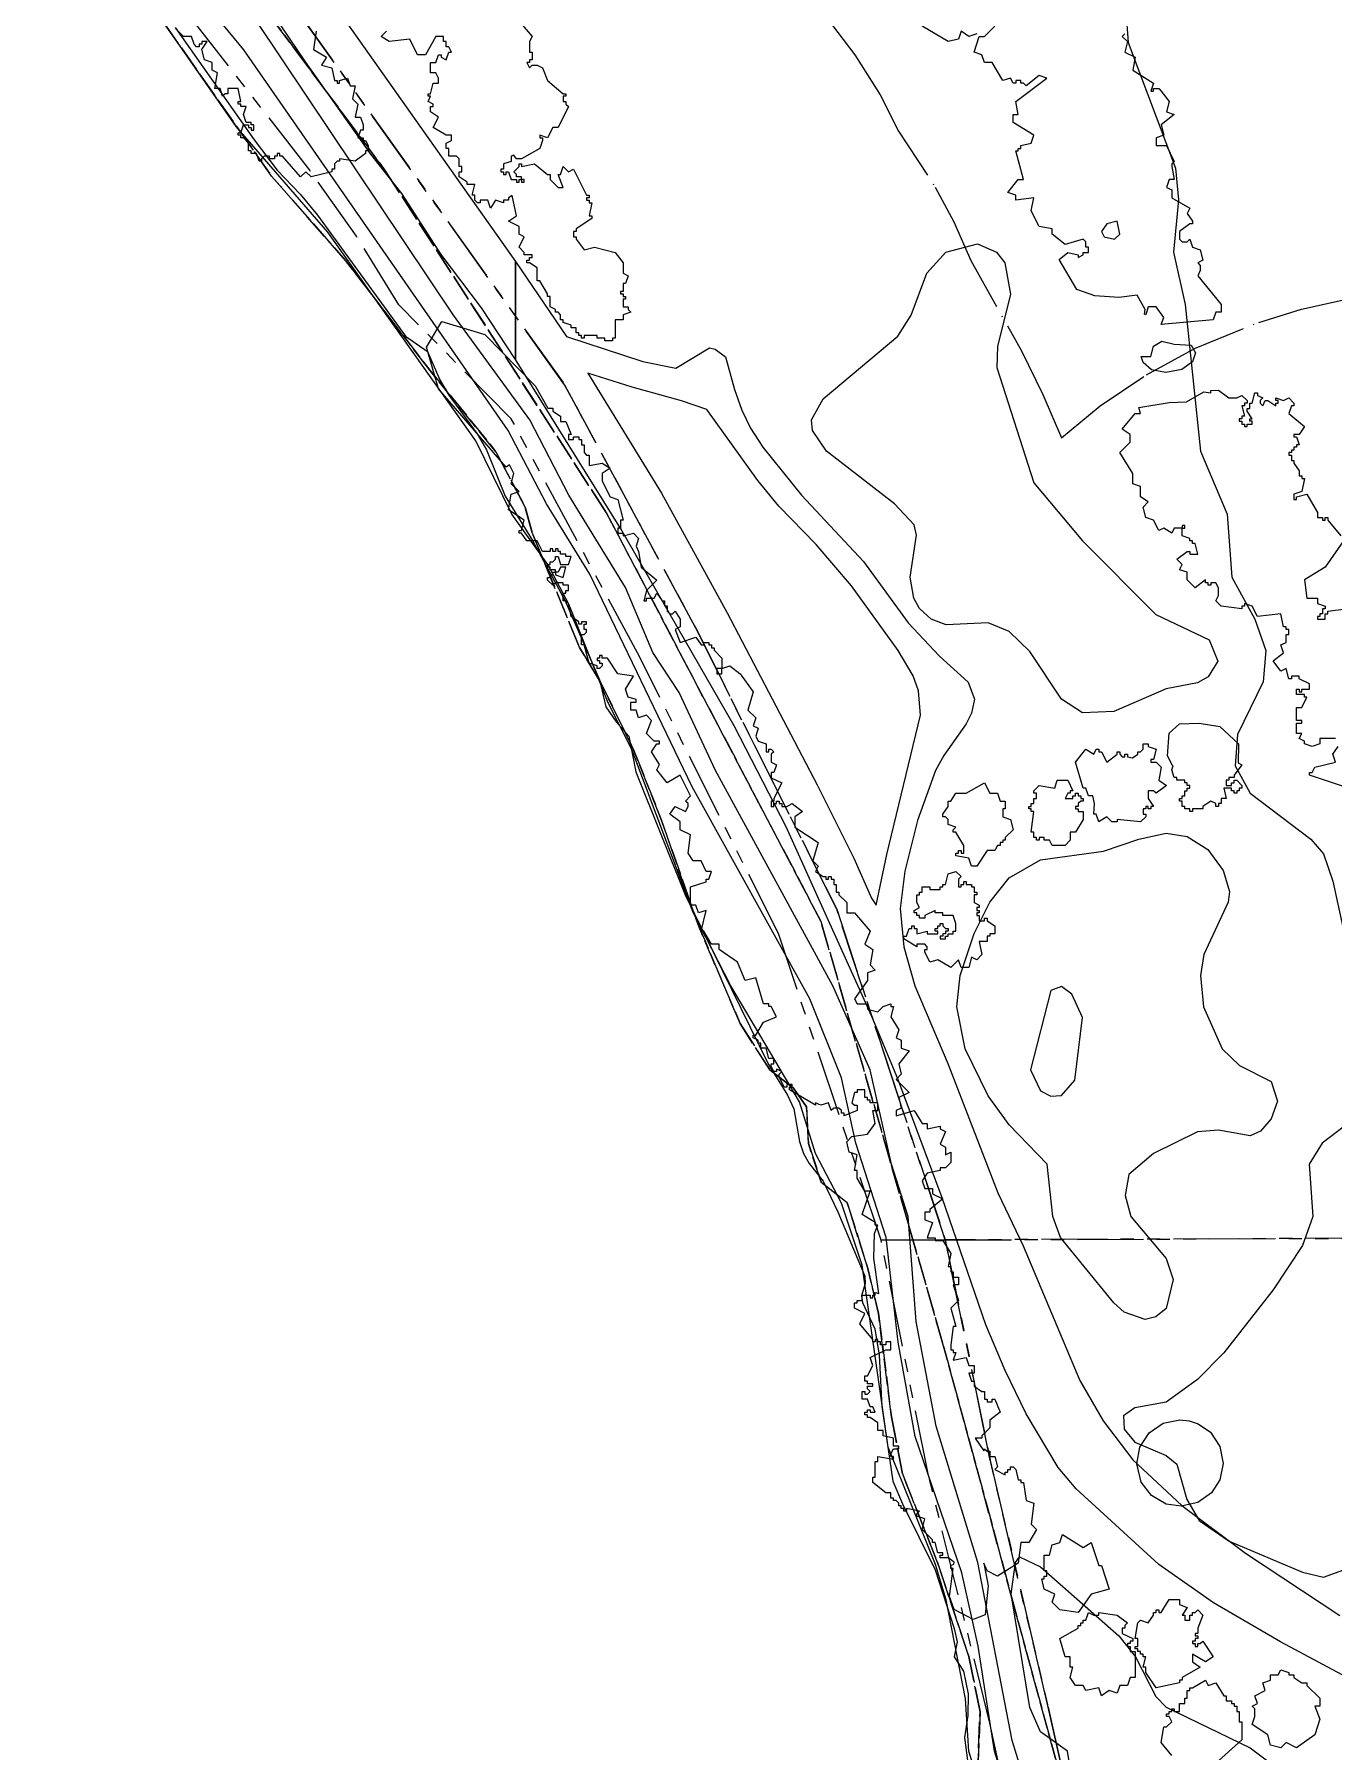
# Model space of a CAD drawing. Header units: metres. Extents: x -400 to 800, y -650 to 500.
# Drawn here: x 569.8 to 694.7, y -72.9 to 92.2 of the extents above; entities that cross this region are included whole.
import ezdxf

# ---------------------------------------------------------------- set-up
doc = ezdxf.new("R2010")
doc.units = ezdxf.units.M
doc.header["$LTSCALE"] = 2
for name, pattern in [('DASHDOT', [3.556, 2.54, -0.508, 0, -0.508]), ('DASHED', [1.524, 1.27, -0.254]), ('PHANTOM', [6.35, 3.175, -0.635, 0.635, -0.635, 0.635, -0.635])]:
    doc.linetypes.add(name, pattern=pattern)
for name, color, linetype in [('SITE-FLOOD-LIMIT', 5, 'DASHED'), ('SITE-PATH', 84, 'CONTINUOUS'), ('SITE-PROPERTY', 7, 'PHANTOM'), ('SITE-SETBACK-WATER', 1, 'DASHDOT'), ('SITE-TREE-CANOPY', 94, 'CONTINUOUS'), ('SITE-WATER-EDGE', 5, 'CONTINUOUS'), ('TOPO-CONTOUR-MAJOR', 8, 'CONTINUOUS'), ('TOPO-CONTOUR-MINOR', 9, 'CONTINUOUS')]:
    doc.layers.add(name, color=color, linetype=linetype)

msp = doc.modelspace()

# ---------------------------------------------------------------- linework, layer by layer
at = {"layer": 'SITE-FLOOD-LIMIT'}
for points in [[(680.2, -239.03), (680.7, -208.01), (676.52, -169.1), (675.65, -124.18), (668.79, -76.47), (657.25, -33.9), (645.45, 6.94), (624.81, 46.25), (603.5, 79.19), (581.12, 109.23)], [(581.12, 109.23), (603.5, 79.19), (624.81, 46.25), (645.45, 6.94), (657.25, -33.9), (668.79, -76.47), (675.65, -124.18), (676.52, -169.1), (680.7, -208.01), (680.2, -239.03)], [(576.95, 100.87), (592.64, 78.56), (599.75, 70.47), (607.84, 59.92), (614.21, 52.08), (617.02, 46.75), (617.7, 44.28), (622.24, 33.26), (624.26, 29.92), (627.48, 23.35), (630.1, 16.73), (633.61, 6.68), (637.69, -2.9), (640.53, -7.33), (642.83, -9.11), (644.07, -10.88), (644.25, -14.43), (645.49, -18.15), (647.98, -20.11), (649.93, -26.31), (650.99, -30.75), (652.23, -40.68), (653.3, -46.18), (656.67, -54.69), (659.68, -63.74), (660.75, -69.06), (660.39, -78.64)], [(660.39, -78.64), (660.75, -69.06), (659.68, -63.74), (656.67, -54.69), (653.3, -46.18), (652.23, -40.68), (650.99, -30.75), (649.93, -26.31), (647.98, -20.11), (645.49, -18.15), (644.25, -14.43), (644.07, -10.88), (642.83, -9.11), (640.53, -7.33), (637.69, -2.9), (633.61, 6.68), (630.1, 16.73), (627.48, 23.35), (624.26, 29.92), (622.24, 33.26), (617.7, 44.28), (617.02, 46.75), (614.21, 52.08), (607.84, 59.92), (599.75, 70.47), (592.64, 78.56), (576.95, 100.87)]]:
    msp.add_lwpolyline(points, dxfattribs=at)
at = {"layer": 'SITE-PATH'}
for points in [[(586.63, 112.05), (616.09, 70.35), (616.09, 60.93), (612.83, 65.92), (608.95, 71.04), (605.15, 76.91), (602.18, 80.68), (595.91, 89.56), (589.87, 98.51)], [(695.57, -65.49), (689.64, -62.31), (683.21, -58.56), (677.94, -54.88), (670, -47.63), (668.27, -45.57), (665.19, -40.42), (663.16, -36.25), (661.31, -31.86), (657.1, -19.64), (652.85, -8.22), (650.34, -2.2), (642.12, 16.02), (637.11, 25.72), (626.23, 44.68), (616.09, 60.93), (616.09, 70.35), (620.98, 63.16), (628.34, 60.74), (631.51, 60.12), (634.73, 62.06), (635.29, 61.95), (636.29, 61.2), (637.14, 58.06), (637.85, 56.07), (638.69, 54.33), (639.86, 52.53), (643.6, 47.9), (649.54, 41.54), (653.85, 35.64), (656.86, 32.42), (659.62, 29.91), (660.23, 28.28), (659.93, 26.96), (659.42, 25.93), (657.28, 22.87), (656.47, 21.44), (654.74, 16.64), (653.53, 11.75), (653.06, 8.17), (653.44, 4.5), (654.47, 0.73), (657.64, -6.72), (662.45, -19.15), (664.91, -24.25), (670.33, -37.2), (672.59, -41.07), (675.45, -44.84), (680.15, -49.21), (686.27, -53.79), (695.35, -59.8)]]:
    msp.add_lwpolyline(points, dxfattribs=at)
msp.add_lwpolyline([(623.04, 59.64), (630.11, 48.09), (636.45, 36.59), (645.09, 20.06), (648.61, 13.02), (650.31, 9.17), (650.78, 8.48), (651.79, 13.37), (655.03, 26.74), (654.83, 29.09), (654.31, 30.52), (652.88, 32.96), (648.38, 39.18), (645.01, 43.15), (641.41, 46.83), (639.4, 49.31), (634.48, 56.13), (632.06, 56.98), (627.31, 58.27)], close=True, dxfattribs=at)
at = {"layer": 'SITE-PROPERTY'}
for points in [[(800, 273.93), (800, -23.13), (657.41, -23.69), (646.97, 8.11), (633.39, 35.17), (620.81, 58.51), (580.03, 115.54)], [(580.03, 115.54), (620.81, 58.51), (633.39, 35.17), (646.97, 8.11), (657.41, -23.69), (651.23, -23.7), (641.36, 5.75), (628.04, 32.33), (615.68, 55.24), (604.88, 66.2), (600.8, 72.81), (596.3, 79.15), (582.51, 96.87)], [(670.67, -225.57), (671.45, -201.12), (670.73, -149.59), (669.91, -124.01), (667.98, -99.7), (661.7, -70.13), (655.81, -46.34), (651.23, -23.7), (657.41, -23.69), (661.73, -44.89), (667.3, -68.59), (673.97, -98.52), (675.96, -123.39), (676.77, -149.19), (677.51, -200.96), (676.74, -224.71)], [(676.74, -224.71), (677.51, -200.96), (676.77, -149.19), (675.96, -123.39), (673.97, -98.52), (667.3, -68.59), (661.73, -44.89), (657.41, -23.69), (800, -23.13), (800, -257.7)]]:
    msp.add_lwpolyline(points, dxfattribs=at)
at = {"layer": 'SITE-SETBACK-WATER'}
msp.add_lwpolyline([(645.95, 93.85), (648.71, 90.23), (651.14, 86.38), (652.9, 82.9), (656.45, 77.51), (658.23, 74.17), (659.86, 70.46), (664.73, 61.79), (666.78, 57.59), (668.59, 53.41), (672.29, 56.48), (676.75, 59.46), (681.38, 62), (687.55, 64.51), (691.65, 65.78), (695.85, 66.7)], dxfattribs=at)
at = {"layer": 'SITE-TREE-CANOPY'}
for points in [[(596.93, 92.5), (596.68, 90.74), (597.93, 90), (597.43, 89.24), (598.43, 88.99), (598.68, 87.75), (598.93, 87.75), (598.93, 87.49), (599.18, 87.49), (599.18, 87.75), (599.93, 87.99), (600.18, 87.25), (600.68, 87.25), (600.43, 85.99), (600.93, 85.49), (600.68, 84.24), (601.18, 84.24), (601.43, 83.49), (601.43, 82.99), (601.18, 82.99), (600.93, 82.24), (601.43, 82.24), (601.43, 82), (601.68, 82), (601.93, 81.5), (601.93, 81), (601.68, 81), (601.68, 80.74), (600.68, 80), (599.18, 80.24), (599.18, 80), (598.93, 80), (598.68, 79.74), (598.68, 79.24), (598.43, 79.24), (598.43, 78.99), (596.43, 78.49), (595.93, 78.99), (595.43, 78.49), (593.68, 80.5), (593.43, 80.5), (593.43, 80.74), (593.18, 80.74), (593.18, 80.5), (592.93, 80.5), (592.93, 80.24), (592.43, 80.24), (592.43, 80.5), (591.93, 80.5), (591.68, 80.24), (591.68, 80), (591.43, 80), (591.18, 80.74), (590.68, 80.74), (590.68, 81), (590.43, 81), (590.43, 81.74), (589.93, 82.24), (589.68, 82.24), (589.68, 82.5), (589.43, 82.5), (589.43, 82.74), (589.68, 82.74), (589.93, 83.49), (590.43, 83.49), (590.43, 83.24), (590.68, 83.24), (590.68, 82.99), (590.93, 82.99), (590.93, 83.49), (590.68, 83.49), (590.68, 83.74), (590.18, 83.74), (589.93, 84.49), (590.18, 85.25), (589.68, 85.25), (589.68, 85.49), (589.43, 85.49), (589.43, 85.75), (589.68, 85.75), (589.43, 86.99), (588.43, 86.99), (588.43, 86.49), (588.18, 86.49), (587.93, 86.25), (587.68, 86.99), (587.18, 86.99), (587.43, 88.49), (586.93, 88.74), (586.93, 89.5), (586.18, 89.74), (585.93, 90.74), (586.43, 91.5), (585.93, 91.5), (585.93, 91.24), (585.68, 91.24), (585.68, 91), (585.43, 91), (585.18, 91.24), (584.93, 92), (584.18, 92), (583.43, 92.74)], [(616.18, 93.74), (617.68, 92), (617.43, 91.5), (617.43, 90.5), (617.68, 90.5), (617.68, 89.74), (617.43, 89.74), (617.43, 89.49), (617.18, 89.49), (617.43, 88.99), (617.68, 89.24), (618.18, 89.24), (618.68, 88.99), (619.18, 87.75), (620.68, 86.49), (620.93, 86.49), (620.93, 86.25), (620.68, 86.25), (620.68, 85.75), (620.93, 85.75), (620.93, 85.49), (621.18, 85.25), (620.18, 83.24), (619.68, 83.24), (619.18, 82.24), (618.43, 82.5), (618.43, 82.24), (618.68, 82.24), (618.68, 82), (618.43, 81.24), (616.68, 80.24), (616.18, 80.24), (615.93, 80.57), (615.68, 80.5), (615.68, 79.99), (614.93, 79.74), (614.93, 79.24), (614.68, 79.24), (614.68, 78.99), (614.93, 78.99), (614.93, 78.74), (615.18, 78.74), (615.18, 78.99), (615.43, 78.99), (615.68, 78.25), (616.18, 78.25), (616.18, 77.99), (616.43, 77.99), (616.43, 78.25), (616.68, 78.25), (616.68, 78.49), (616.18, 78.49), (616.18, 78.74), (615.93, 78.99), (616.43, 79.49), (616.43, 79.74), (616.68, 79.74), (616.68, 79.49), (617.93, 79.74), (619.18, 78.74), (619.43, 78.74), (619.43, 78.25), (620.18, 77.49), (620.68, 77.49), (620.18, 78.74), (620.43, 78.74), (620.68, 79.49), (621.18, 78.99), (621.68, 79.24), (622.93, 76.75), (623.18, 76.75), (623.18, 76.49), (622.93, 76.49), (622.93, 76.25), (623.18, 76.25), (623.18, 75.99), (623.43, 75.99), (623.18, 74.74), (623.43, 74.74), (623.43, 74.49), (621.93, 73.5), (621.93, 73.24), (621.68, 73.24), (621.68, 72.74), (621.93, 72.74), (621.93, 72.5), (622.68, 71.5), (623.68, 71.74), (625.68, 71.24), (626.43, 70.24), (626.43, 69.24), (626.93, 68.99), (626.68, 68.25), (626.43, 68.25), (626.43, 67.49), (626.18, 67.49), (626.18, 67.25), (626.43, 67.25), (626.43, 66.99), (626.68, 66.99), (626.68, 66.75), (626.43, 66.75), (626.43, 65.99), (626.93, 65.99), (626.93, 65.74), (627.18, 65.49), (626.43, 65.24), (626.43, 64.74), (625.68, 64.74), (625.68, 63), (625.43, 63), (625.43, 62.74), (624.68, 62.74), (624.68, 63), (623.93, 63), (623.93, 63.24), (622.68, 63.24), (622.68, 63), (622.43, 63), (622.43, 63.24), (622.18, 63.24), (622.18, 63.5), (621.93, 63.5), (621.93, 63.99), (621.43, 63.99), (621.43, 64.24), (620.68, 64.49), (620.68, 64.74), (620.43, 64.74), (620.43, 65.24), (620.18, 65.49), (619.93, 65.49), (619.93, 65.75), (619.43, 65.99), (619.43, 66.99), (619.18, 66.99), (619.18, 67.25), (618.43, 68.49), (618.18, 68.49), (618.18, 69.74), (617.43, 70.24), (617.18, 70.24), (617.18, 70.5), (617.43, 70.5), (617.43, 70.74), (617.68, 70.74), (617.68, 71), (616.93, 71), (616.93, 71.24), (616.43, 71.74), (616.93, 72.74), (616.43, 73), (616.43, 73.74), (615.43, 74.24), (616.18, 74.74), (615.78, 76.72), (615.43, 76.49), (615.43, 76.25), (614.93, 76.25), (614.93, 75.99), (614.18, 76.25), (613.68, 75.49), (613.43, 76.25), (612.68, 76.25), (612.68, 75.99), (612.43, 75.99), (612.18, 76.25), (612.18, 76.75), (611.93, 76.75), (612.18, 77.75), (611.43, 77.75), (611.43, 77.99), (610.68, 78.49), (610.68, 78.99), (610.93, 78.99), (610.93, 79.49), (610.68, 79.49), (610.68, 80.24), (610.43, 80.5), (609.68, 80.5), (609.68, 81.24), (609.43, 81.24), (609.43, 81.74), (609.93, 82), (609.93, 82.5), (609.43, 82.5), (608.18, 83.24), (608.68, 84.24), (607.93, 84.74), (607.93, 85.25), (608.18, 85.25), (608.18, 85.49), (607.68, 85.75), (607.93, 86.25), (607.68, 86.25), (607.68, 86.49), (607.93, 86.49), (608.18, 87.49), (608.68, 87.49), (608.68, 87.99), (608.43, 88.49), (607.93, 88.49), (607.93, 89.49), (608.43, 89.49), (608.68, 90.24), (608.93, 90.24), (608.93, 90), (609.43, 89.74), (609.68, 90.5), (609.93, 90.5), (609.68, 91), (609.43, 91), (609.43, 91.5), (609.18, 91.5), (609.18, 92), (608.43, 92), (607.43, 90.24), (606.68, 90.24), (605.93, 91.74), (603.93, 91.5), (603.18, 92), (603.68, 92.5)], [(660.43, 92.24), (659.68, 92), (658.93, 92.5), (658.68, 91.74), (657.68, 91.5), (655.18, 93)], [(674.68, 92.24), (674.43, 92), (674.93, 91.5), (674.68, 90.49), (675.68, 89.99), (675.43, 88.75), (677.43, 87.49), (677.18, 86.75), (677.43, 86.75), (677.43, 86.99), (677.93, 86.99), (678.18, 86.75), (678.93, 85.74), (678.68, 84.74), (679.43, 84.49), (678.18, 83.5), (678.43, 82.5), (677.68, 82.24), (677.68, 81.5), (678.68, 81.5), (679.43, 79.99), (679.18, 79.74), (679.18, 79.49), (679.43, 78.25), (678.93, 78.25), (678.68, 77.49), (679.18, 77.25), (679.18, 76.49), (680.93, 75.49), (680.68, 74.99), (681.18, 74.24), (681.18, 74), (680.93, 74), (679.93, 73.24), (679.93, 72.5), (680.18, 72.24), (680.68, 72.24), (680.93, 72.5), (681.18, 71.74), (681.93, 71.5), (682.18, 70.49), (681.68, 70.24), (681.93, 69.99), (681.93, 69.49), (681.68, 68.99), (683.93, 66.24), (683.93, 65.49), (683.43, 65.49), (683.18, 64.74), (678.16, 64.31), (678.43, 64.99), (677.68, 65.99), (676.93, 65.99), (676.68, 65.24), (676.56, 65.3), (676.64, 65.76), (675.86, 67.13), (674.1, 66.91), (671.78, 67.07), (670.07, 67.67), (668.35, 70.55), (669.18, 71.24), (670.18, 70.99), (670.18, 70.74), (670.68, 70.99), (670.68, 71.24), (671.18, 71.24), (671.18, 71.74), (670.93, 71.74), (670.93, 72.24), (670.68, 72.5), (668.93, 72), (667.68, 73), (667.68, 73.5), (666.43, 73.74), (665.68, 75.24), (665.93, 76.49), (664.18, 76.25), (664.18, 76.75), (663.43, 76.99), (664.43, 78.25), (664.93, 78.25), (664.18, 80.99), (664.43, 80.99), (664.43, 81.24), (664.68, 81.24), (664.68, 81.5), (665.68, 81.74), (665.93, 82.5), (663.93, 83.74), (663.93, 84.49), (664.43, 84.49), (664.18, 85.74), (667.18, 87.99), (666.43, 88.25), (665.18, 87.25), (664.93, 87.49), (664.68, 87.49), (664.68, 87.75), (664.18, 87.75), (664.18, 87.49), (663.93, 87.49), (663.68, 87.99), (662.93, 87.75), (661.93, 89.49), (661.18, 89.49), (660.93, 90.24), (660.18, 90.49), (660.68, 92), (661.18, 92), (662.18, 93)], [(694.93, 24.5), (693.43, 24.5), (693.43, 24), (692.68, 23.74), (691.93, 24), (691.93, 24.24), (691.43, 24.5), (691.68, 25), (691.18, 25), (691.18, 25.99), (691.68, 25.99), (691.68, 26.24), (691.18, 26.24), (691.18, 27.49), (691.68, 27.49), (692.18, 28.49), (691.93, 28.49), (691.93, 28.75), (691.18, 28.75), (691.18, 29.25), (691.43, 29.25), (691.43, 28.99), (691.68, 28.99), (691.68, 29.25), (692.43, 29.25), (692.43, 29.75), (691.43, 30.25), (691.43, 30.49), (690.68, 30.49), (690.68, 30.25), (690.43, 30.25), (690.18, 31.24), (689.68, 30.99), (688.93, 31.99), (689.93, 32.74), (689.68, 33.5), (690.18, 33.74), (690.18, 34.5), (690.43, 34.5), (690.43, 35), (690.18, 35), (690.18, 35.24), (689.93, 35.24), (689.68, 36.49), (687.43, 36.24), (686.93, 37.24), (686.18, 37.49), (686.18, 37.24), (685.93, 37.24), (685.93, 36.99), (683.93, 37.24), (683.43, 37.75), (683.68, 38.25), (683.68, 38.99), (683.43, 39.49), (682.93, 39.49), (682.93, 39.25), (682.68, 39.25), (682.68, 39.49), (682.43, 39.49), (682.43, 39.75), (681.43, 38.99), (680.68, 39.75), (680.68, 40.49), (679.93, 40.74), (680.18, 41.24), (679.68, 41.74), (680.68, 42.5), (680.93, 42.5), (680.93, 42.24), (681.68, 42.24), (681.43, 43.24), (681.18, 43.24), (681.18, 43.5), (680.93, 43.5), (680.93, 43.74), (680.18, 44), (680.18, 44.74), (679.43, 44.74), (679.18, 44.24), (678.43, 44.74), (677.93, 44.5), (677.43, 45.49), (676.68, 45.74), (676.43, 46.74), (676.93, 47.25), (676.18, 47.75), (676.18, 48.75), (675.43, 48.99), (675.43, 49.99), (674.18, 52), (675.18, 53), (675.18, 53.74), (674.43, 54.24), (675.68, 55.74), (676.18, 55.74), (676.03, 56.33), (678.94, 56.8), (680.6, 56.87), (682.27, 57.85), (682.93, 57.75), (682.93, 57.97), (683.68, 57.99), (684.68, 57.25), (685.43, 57.25), (685.93, 57.49), (686.43, 56.99), (686.43, 56.74), (686.18, 56.74), (686.18, 56.49), (685.93, 56.49), (686.18, 55.49), (685.93, 55.49), (685.93, 55.24), (685.68, 55.24), (685.68, 55), (685.93, 55), (685.93, 54.74), (686.18, 54.74), (686.18, 54.5), (686.43, 54.5), (686.43, 54.74), (686.93, 54.74), (686.93, 55), (686.68, 55), (686.68, 55.24), (686.93, 55.24), (686.43, 55.99), (686.43, 56.24), (686.68, 56.24), (686.68, 56.74), (686.93, 56.74), (687.18, 57.75), (687.43, 57.75), (687.43, 57.49), (687.93, 57.25), (687.68, 56.99), (687.68, 56.74), (687.93, 56.49), (688.18, 56.99), (688.43, 56.99), (689.18, 56.49), (689.18, 56.74), (689.43, 56.74), (689.43, 56.99), (689.18, 56.99), (689.18, 57.25), (689.93, 56.99), (690.43, 57.25), (690.93, 56.74), (690.93, 56.49), (690.68, 56.49), (690.43, 55.74), (691.93, 54.5), (691.43, 53.74), (690.93, 53.74), (690.93, 53.5), (691.18, 53.5), (691.43, 52.74), (691.18, 52.74), (691.18, 52.5), (690.93, 52.5), (690.93, 52.24), (690.68, 52.24), (690.68, 51.99), (690.43, 51.99), (690.43, 51.74), (690.68, 51.74), (690.68, 51.24), (690.93, 51.24), (690.93, 50.99), (691.43, 50.25), (691.43, 49.75), (691.68, 49.75), (691.68, 49.49), (691.93, 49.49), (691.68, 48.25), (690.93, 47.99), (690.93, 47.49), (691.18, 47.49), (691.18, 47.75), (692.18, 47.99), (693.18, 46.24), (693.18, 45.74), (693.68, 45.74), (693.68, 45.49), (693.93, 45.49), (693.93, 45.74), (694.18, 45.74), (694.18, 45.49), (695.43, 44)], [(695.68, 43.5), (693.93, 40.99), (691.93, 39.75), (692.18, 37.99), (693.18, 37.99), (693.18, 37.49), (693.93, 37.24), (693.93, 36.99), (693.68, 36.99), (693.68, 36.49), (693.43, 36.49), (693.43, 36.24), (693.18, 36.24), (693.18, 35.99), (693.93, 35.99), (693.93, 36.49), (694.18, 36.49), (694.18, 36.74), (695.93, 36.99)], [(696.18, 19.75), (692.43, 20.99), (692.43, 21.24), (692.68, 21.24), (692.93, 21.74), (694.93, 22.24), (694.68, 23), (695.18, 23.74)], [(679.18, -73.26), (678.18, -72), (678.43, -70.51), (678.68, -70.51), (679.18, -70.01), (678.93, -69.51), (678.68, -69.51), (678.68, -69.25), (678.93, -69.25), (678.93, -69.01), (679.18, -69.01), (679.18, -68.75), (679.43, -68.75), (679.43, -69.01), (679.93, -69.01), (679.93, -68.25), (680.43, -68.25), (680.43, -67.75), (680.68, -67.75), (680.68, -67.01), (680.93, -67.01), (680.93, -66.76), (681.18, -66.76), (682.43, -66.01), (682.68, -66.51), (683.43, -66.26), (684.18, -67.51), (684.43, -67.51), (684.43, -68.01), (684.93, -68.01), (684.93, -68.25), (685.18, -68.25), (685.18, -68.51), (685.43, -68.51), (685.43, -69.01), (685.68, -69.01), (685.68, -70.01), (685.93, -70.01), (685.93, -71.76), (683.68, -73.76)]]:
    msp.add_lwpolyline(points, dxfattribs=at)
for points in [[(616.68, 77.99), (616.93, 77.99), (616.93, 78.25), (616.68, 78.25)], [(673.93, 74.24), (672.93, 74), (672.43, 73.24), (672.68, 72.74), (673.68, 72.5), (674.18, 73)], [(619.93, 40.74), (619.43, 40.74), (619.43, 40.99), (619.18, 40.99), (619.18, 41.24), (619.43, 41.24), (619.43, 41.5), (619.68, 41.5), (619.93, 41.74), (619.93, 42), (620.18, 42), (620.43, 41.24), (621.18, 41.24), (621.43, 42), (620.93, 42), (620.93, 42.24), (620.43, 42.24), (620.43, 42.5), (620.18, 42.5), (620.18, 42.74), (619.93, 42.74), (619.93, 42.5), (619.68, 42.5), (619.68, 42.74), (619.43, 42.74), (619.43, 42.5), (618.68, 42.5), (618.18, 43.5), (617.18, 43.5), (616.68, 44.24), (616.43, 44.24), (616.43, 44.49), (616.68, 44.49), (616.93, 45.49), (615.43, 46.49), (615.68, 47.99), (616.43, 48.25), (615.68, 48.99), (615.93, 49.99), (615.51, 50.83), (615.19, 50.58), (608.69, 58.13), (607.54, 62.13), (609.02, 64.6), (613.13, 63.35), (617.97, 58.41), (619.21, 56.25), (619.68, 56.25), (619.68, 55.99), (620.43, 55.49), (620.43, 54.99), (620.93, 54.99), (621.43, 53.74), (621.18, 53.74), (621.18, 53.24), (621.68, 53.24), (621.68, 53.5), (622.18, 53.5), (622.18, 53.24), (622.43, 53.24), (622.43, 52.74), (622.68, 52.74), (622.68, 52), (622.93, 51.74), (623.18, 51.74), (623.18, 50.74), (624.43, 50.99), (625.18, 50.49), (624.43, 49.99), (624.43, 49.25), (625.18, 47.75), (625.93, 47.49), (626.43, 45.49), (626.18, 45.49), (626.18, 44.74), (625.93, 44.74), (625.93, 44.24), (626.43, 44.24), (626.43, 44), (627.43, 44.24), (627.93, 43.74), (627.68, 43), (627.93, 42.5), (628.18, 40.99), (629.68, 39.74), (628.68, 38.75), (628.43, 37.75), (628.68, 37.75), (628.68, 37.99), (629.43, 37.99), (629.68, 38.49), (630.18, 37.75), (630.43, 37.75), (630.43, 37.25), (630.68, 37.25), (630.68, 36.75), (630.93, 36.49), (631.18, 36.49), (631.43, 36.75), (631.93, 35.99), (631.93, 35.24), (631.43, 34.99), (631.93, 33.74), (633.43, 34.24), (633.93, 33.5), (634.18, 33.5), (634.18, 33.74), (634.68, 33.74), (634.68, 33.5), (634.93, 33.5), (634.93, 33.24), (635.18, 33.24), (635.18, 33), (635.93, 32.24), (635.93, 31.24), (636.68, 31.49), (637.68, 30.74), (638.93, 28.99), (638.43, 27.25), (639.18, 26.49), (638.93, 25.74), (639.43, 25.49), (639.18, 24.74), (639.43, 24.24), (640.18, 24), (640.18, 23.24), (640.43, 23.24), (640.43, 23.5), (640.68, 23.5), (640.93, 23.24), (640.68, 23), (640.68, 22.24), (641.18, 21.99), (640.93, 21.24), (640.68, 21.24), (640.68, 20.74), (641.68, 20.25), (640.93, 18.75), (640.93, 18.49), (640.68, 18.49), (640.68, 17.99), (640.93, 17.99), (640.93, 18.25), (641.18, 18.25), (641.18, 18.49), (641.43, 18.49), (641.43, 18.25), (641.68, 18.25), (641.68, 17.99), (642.18, 17.99), (642.68, 18.25), (643.68, 17.49), (642.93, 16.99), (642.93, 15.99), (645.18, 14.5), (644.68, 12.74), (645.18, 12.24), (644.93, 11.74), (645.68, 11.24), (645.93, 11.24), (645.93, 10.99), (646.18, 10.99), (646.18, 11.24), (646.43, 11.24), (646.43, 10.99), (646.68, 10.99), (646.68, 10.49), (646.93, 10.49), (646.93, 9.75), (647.18, 9.75), (647.18, 9.49), (647.93, 8.75), (647.93, 7.75), (648.68, 7.75), (650.18, 5.99), (649.68, 4.74), (650.43, 4.24), (650.18, 2.74), (650.68, 2.24), (649.93, 1.99), (649.93, 1.24), (648.68, -0.51), (648.93, -1.01), (649.93, -1.01), (649.93, -1.51), (650.93, -1.75), (651.43, -1.25), (652.18, -1.01), (652.18, -1.25), (652.43, -1.25), (652.18, -2.26), (652.93, -3.51), (652.68, -4.26), (653.18, -4.5), (653.18, -5.26), (653.93, -5.5), (652.93, -6.76), (653.18, -7.76), (652.68, -8.26), (653.93, -9.51), (652.93, -10.01), (653.18, -11.01), (652.68, -11.25), (652.68, -11.75), (654.43, -11.25), (655.18, -12.51), (655.68, -12.51), (655.68, -13.01), (656.93, -12.76), (656.93, -13.01), (657.43, -13.26), (656.93, -14.5), (657.43, -14.76), (657.43, -15.5), (657.93, -15.26), (657.93, -16.26), (657.43, -16.76), (656.93, -16.76), (656.93, -17.01), (655.68, -17.26), (655.18, -18.01), (655.43, -18.75), (656.18, -18.75), (656.18, -19.25), (657.18, -19.75), (655.93, -20.75), (655.93, -21.01), (655.43, -21.01), (655.43, -21.76), (656.18, -22.01), (655.68, -23.5), (656.43, -23.5), (656.43, -23.76), (657.18, -23.76), (657.93, -25), (657.68, -26.26), (657.93, -26.26), (657.93, -26.76), (658.18, -26.76), (658.18, -27.26), (658.68, -27.26), (658.68, -28.01), (658.18, -28.01), (658.68, -29.51), (657.93, -30.25), (658.43, -32.01), (658.18, -32.01), (657.93, -33.76), (657.93, -34.26), (658.18, -34.26), (658.18, -34.5), (658.43, -34.5), (658.18, -35.26), (659.43, -35), (659.68, -35.76), (660.18, -35.76), (660.18, -36.51), (659.68, -36.51), (659.93, -37.26), (660.18, -37.26), (660.18, -37.76), (660.93, -38.25), (661.18, -38.25), (661.18, -39.01), (661.43, -39.01), (661.43, -39.25), (661.93, -39.25), (661.93, -39.01), (662.18, -39.01), (662.68, -40.25), (661.68, -41.01), (661.68, -41.76), (660.93, -42.51), (660.93, -42.76), (660.28, -42.76), (661.12, -43.95), (661.18, -43.76), (661.43, -44), (661.68, -44), (661.68, -44.5), (662.18, -44.5), (662.43, -45.5), (662.18, -45.76), (663.18, -46.26), (663.18, -46.01), (663.43, -46.01), (663.43, -45.76), (663.68, -45.76), (663.68, -45.5), (663.93, -45.5), (664.18, -45.76), (664.43, -46.76), (664.68, -46.76), (664.68, -47.01), (664.93, -47.01), (665.18, -48.75), (665.93, -49.01), (665.68, -51.01), (666.18, -51.51), (665.43, -52.76), (664.68, -52.76), (664.43, -54.76), (662.43, -56.01), (661.43, -55.5), (661.1, -54.76), (661.52, -56.94), (661.25, -59.72), (660.09, -60.17), (658.25, -59.23), (657.8, -57.96), (658.18, -55.26), (657.93, -55.26), (657.93, -55), (658.23, -54.86), (658.26, -54.65), (657.68, -54.26), (656.93, -54.26), (656.93, -54), (657.18, -54), (657.18, -53.76), (656.68, -53.76), (656.43, -52.76), (656.18, -52.76), (656.18, -52.51), (655.18, -51.51), (655.43, -50.51), (654.68, -50.25), (654.68, -50.01), (654.93, -49.75), (653.68, -49.51), (653.68, -49.75), (653.43, -49.75), (653.43, -49.51), (653.18, -49.51), (653.18, -49.25), (652.93, -49.25), (652.93, -49.01), (652.68, -48.75), (652.43, -48.75), (652.43, -48.51), (652.18, -48.51), (652.18, -48.01), (651.68, -48.01), (650.43, -47.01), (650.43, -46.51), (650.68, -46.51), (650.68, -45), (650.93, -45), (650.93, -44.5), (652.43, -44.76), (652.43, -44.5), (652.18, -44.5), (652.18, -44.26), (652.43, -43.76), (652.93, -43.76), (652.93, -43.5), (652.43, -43.5), (652.43, -42.76), (651.43, -42.51), (651.43, -42.01), (650.93, -42.01), (650.93, -41.26), (650.18, -40.75), (649.93, -40.75), (649.93, -40.51), (649.68, -40.51), (649.68, -40.25), (649.93, -40.25), (649.93, -40.01), (650.18, -40.01), (650.18, -40.25), (650.68, -40.25), (650.43, -39.75), (650.18, -39.75), (649.93, -39.01), (649.43, -39.01), (649.43, -38.25), (649.68, -38.25), (649.68, -38.51), (649.93, -38.51), (650.18, -38.25), (649.93, -38.01), (649.93, -37.76), (650.43, -37.76), (650.43, -37.51), (649.93, -37.51), (649.93, -37.26), (649.68, -37.26), (649.68, -36.76), (649.93, -36.76), (650.43, -35.76), (650.18, -35), (651.68, -34.26), (652.18, -34.26), (652.18, -33.5), (651.68, -33.5), (651.68, -33.76), (651.18, -33.76), (651.18, -33.5), (650.93, -33.5), (650.93, -33.26), (650.68, -33.26), (650.68, -33.5), (650.43, -33.5), (650.43, -33.26), (649.18, -31.76), (649.68, -30.75), (648.68, -30.25), (648.68, -29.75), (648.93, -29.75), (648.93, -29.51), (649.43, -29.51), (649.43, -29.01), (650.18, -29.01), (650.18, -29.25), (650.43, -29.25), (650.43, -29.01), (650.68, -29.01), (650.68, -28.75), (651.02, -28.85), (650.55, -25.44), (650.6, -23.06), (650.93, -22.26), (650.68, -22.26), (650.68, -22.01), (649.43, -21.25), (650.18, -19.01), (649.68, -19.01), (648.93, -17.76), (648.93, -17.01), (648.68, -17.01), (648.93, -15.5), (648.18, -15.26), (647.93, -14.26), (648.43, -13.76), (649.93, -13.51), (650.68, -12.51), (650.43, -11.25), (650.93, -11.25), (650.93, -10.51), (650.18, -10.51), (650.18, -10.25), (649.93, -10.25), (649.93, -10.01), (649.68, -10.01), (649.68, -9.25), (648.93, -9.25), (648.93, -9.51), (648.68, -9.51), (648.43, -10.51), (648.68, -10.75), (648.93, -10.75), (648.93, -11.25), (647.68, -11.75), (647.68, -11.51), (647.43, -11.51), (647.43, -11.25), (647.18, -11.01), (646.68, -11.01), (646.43, -11.25), (646.18, -10.51), (645.43, -10.75), (644.93, -10.51), (644.93, -10.75), (642.43, -9.25), (642.43, -9.01), (642.68, -9.01), (642.68, -8.76), (642.18, -8.76), (642.18, -9.01), (641.93, -9.01), (641.43, -8.01), (641.43, -7.76), (641.68, -7.51), (641.18, -7.26), (641.18, -7.51), (640.93, -7.51), (640.68, -7), (640.68, -6.76), (640.93, -6.76), (640.93, -6.26), (640.43, -6.26), (640.18, -5.26), (639.68, -5.26), (639.68, -4.76), (639.43, -4.76), (639.43, -4.5), (638.93, -4.26), (638.93, -4.01), (639.18, -4.01), (639.93, -2.76), (641.18, -2.25), (640.68, -1.25), (640.43, -1.25), (640.43, -1.01), (639.93, -1.01), (639.18, 1.49), (638.18, 1.24), (637.43, 3), (635.68, 4.24), (635.68, 4.74), (634.93, 4.74), (634.18, 5.99), (633.93, 5.99), (634.43, 7.99), (633.68, 7.75), (633.43, 8.49), (632.93, 8.49), (632.93, 10.25), (634.43, 10.74), (634.43, 10.99), (634.68, 10.99), (634.93, 11.74), (634.43, 11.74), (633.93, 12.74), (633.18, 12.74), (632.68, 13.5), (632.93, 15.24), (631.93, 15.74), (631.93, 16.49), (630.93, 17.25), (631.43, 17.99), (632.43, 17.49), (632.68, 17.99), (632.68, 18.25), (632.43, 18.49), (632.93, 18.99), (631.93, 20.99), (630.68, 20.24), (629.68, 21.49), (629.93, 22), (629.18, 23.24), (629.68, 24), (629.93, 24), (629.93, 24.24), (629.43, 24.24), (628.68, 24.99), (629.18, 26.24), (628.68, 26.74), (627.93, 26.49), (627.68, 27.25), (627.18, 27.25), (627.18, 27.99), (627.68, 27.99), (627.68, 28.25), (626.93, 28.49), (626.68, 29.25), (627.43, 30.49), (625.93, 30.74), (624.93, 32.24), (624.43, 32.24), (624.43, 32.5), (624.18, 32.5), (624.18, 32.24), (623.93, 32.24), (623.93, 32), (624.18, 32), (624.18, 31.74), (624.43, 31.74), (624.43, 31.49), (624.18, 31.24), (623.93, 31.24), (623.93, 31.49), (623.18, 31.74), (622.68, 33.5), (622.43, 33.5), (622.43, 34.5), (622.68, 34.5), (622.93, 34.74), (622.93, 34.99), (622.68, 34.99), (622.68, 35.49), (622.93, 35.49), (622.93, 35.74), (622.43, 35.74), (622.43, 35.49), (622.18, 35.49), (622.18, 35.74), (621.43, 36.24), (621.18, 37.49), (620.93, 37.75), (620.68, 37.75), (620.68, 38.49), (620.93, 38.49), (620.93, 38.75), (621.18, 38.75), (621.18, 39.25), (620.68, 39.25), (620.68, 39.49), (619.93, 39.49), (619.68, 39.25), (619.18, 39.74), (619.18, 39.99), (619.43, 39.99), (619.43, 40.24), (619.68, 40.24), (619.68, 40.49), (619.93, 40.49)], [(679.4, 62.42), (681.04, 62.32), (681.47, 61.57), (681.19, 60.72), (680.16, 59.98), (678.61, 59.7), (677.22, 59.96), (676.44, 60.66), (676.25, 61.24), (677.18, 61.24), (677.43, 62.24), (678.23, 62.72)], [(680.43, 44.74), (680.43, 45), (680.18, 45), (680.18, 44.74)], [(619.93, 40.24), (620.68, 39.99), (620.93, 40.99), (620.43, 40.99), (620.18, 40.49), (619.93, 40.49)], [(635.43, 31.24), (635.43, 30.74), (635.93, 30.74), (635.93, 31.24)], [(679.24, 21.92), (678.78, 22.86), (678.94, 25.02), (679.94, 25.92), (681.82, 25.99), (683.82, 25.67), (685.6, 24.01), (685.57, 22.17), (685.93, 21.99), (685.18, 20.99), (685.18, 20.75), (684.68, 20.75), (684.68, 20.49), (684.43, 20.49), (684.43, 19.99), (684.93, 19.99), (684.93, 20.25), (685.18, 20.25), (685.18, 20.49), (685.43, 20.49), (685.93, 19.99), (685.93, 19.75), (685.68, 19.75), (685.68, 19.49), (685.43, 19.49), (685.43, 19.25), (685.18, 19.25), (685.18, 19.49), (684.93, 19.49), (684.93, 19.75), (684.18, 19.75), (684.43, 18.75), (683.93, 18.75), (683.93, 18.25), (683.68, 18.25), (683.68, 17.99), (683.43, 17.99), (683.43, 18.25), (682.93, 18.49), (682.18, 17.99), (682.18, 17.74), (681.18, 17.74), (681.18, 17.49), (680.93, 17.49), (680.93, 17.74), (680.43, 17.74), (680.43, 17.99), (680.18, 17.99), (680.18, 18.49), (679.93, 18.49), (679.93, 18.75), (680.18, 18.75), (680.18, 18.99), (680.43, 18.99), (680.43, 19.49), (680.68, 19.49), (680.68, 19.75), (680.93, 19.75), (680.93, 19.99), (680.68, 19.99), (680.68, 20.25), (680.43, 20.25), (680.43, 20.49), (679.68, 20.49), (679.68, 20.75), (679.43, 20.75), (679.18, 21.49), (679.33, 21.88)], [(671.18, 18.99), (670.93, 19.75), (670.68, 19.75), (669.93, 22.24), (670.93, 23.5), (671.68, 23), (671.93, 23.5), (672.18, 23.5), (672.18, 23.24), (672.43, 23.24), (672.93, 22.24), (673.93, 23), (673.93, 23.24), (674.18, 23.24), (674.18, 23), (674.43, 22.74), (674.68, 22.74), (674.68, 23), (674.93, 23), (674.93, 22.74), (675.41, 22.64), (675.93, 23), (675.93, 23.24), (676.18, 23.24), (676.43, 23.5), (676.43, 24), (676.93, 24), (676.93, 23.74), (677.68, 23.5), (677.43, 22.49), (677.18, 22.49), (677.18, 22.24), (677.68, 22.24), (678.18, 21.74), (677.93, 20.49), (678.68, 19.99), (677.68, 19.25), (677.43, 19.49), (676.93, 19.49), (676.93, 18.75), (677.43, 17.99), (677.18, 17.99), (677.18, 17.74), (676.93, 17.74), (676.93, 17.99), (676.68, 17.99), (676.68, 17.74), (676.43, 17.74), (676.43, 17.24), (676.68, 17.24), (676.68, 16.99), (676.18, 16.49), (673.93, 16.74), (673.93, 16.49), (673.43, 16.49), (672.93, 16.99), (672.18, 16.49), (671.93, 17.24), (671.68, 17.24), (671.74, 18.25), (671.59, 18.99)], [(661.68, 19.25), (662.43, 19.25), (662.68, 18.49), (663.18, 18.49), (663.18, 17.74), (662.93, 17.74), (662.93, 16.99), (663.68, 16.74), (663.93, 15.74), (663.18, 15), (663.18, 14.74), (662.93, 14.74), (662.93, 14.5), (662.68, 14.5), (662.68, 14.24), (662.43, 14.24), (662.18, 13.74), (661.43, 13.74), (660.43, 12.24), (659.93, 12.24), (659.68, 13), (658.43, 13.24), (658.43, 13.5), (658.68, 13.5), (658.68, 13.74), (658.93, 13.74), (658.93, 13.5), (659.18, 13.5), (659.18, 14.24), (658.43, 15.5), (658.18, 15.5), (658.18, 15.74), (658.43, 15.99), (657.68, 16.24), (657.68, 16.74), (657.43, 16.99), (657.18, 16.99), (657.18, 17.24), (657.68, 17.99), (657.68, 18.49), (657.93, 18.49), (658.43, 19.25), (659.43, 19.25), (661.18, 20.25)], [(669.68, 19.49), (669.43, 19.49), (669.43, 19.25), (669.18, 19.25), (668.93, 18.75), (669.68, 18.75), (669.68, 18.99), (669.93, 18.99), (669.93, 19.25), (670.18, 19.25), (670.18, 18.99), (670.43, 18.99), (670.43, 18.75), (670.68, 18.75), (670.68, 18.49), (670.43, 18.49), (670.18, 18.25), (670.18, 17.99), (669.93, 17.99), (669.93, 17.74), (670.18, 17.74), (670.18, 17.49), (670.68, 17.49), (670.68, 16.74), (669.93, 15.5), (669.43, 15.5), (669.43, 14.74), (668.93, 14.24), (667.68, 14.24), (667.43, 14.74), (666.93, 14.74), (666.93, 15), (666.43, 15), (666.43, 14.74), (666.18, 14.74), (666.18, 15), (665.93, 15), (665.93, 15.5), (665.68, 15.5), (665.93, 17.49), (665.68, 17.49), (665.68, 17.74), (665.43, 17.74), (665.43, 17.99), (665.68, 17.99), (665.68, 18.25), (665.93, 18.25), (665.93, 18.75), (666.18, 18.75), (666.18, 19.25), (665.93, 19.25), (665.93, 19.49), (666.43, 19.99), (667.93, 19.75), (668.18, 20.49), (669.18, 20.49)], [(660.18, 9.49), (660.18, 8.75), (660.68, 8.49), (660.68, 8.25), (660.43, 8.25), (660.43, 7.99), (660.68, 7.99), (660.68, 7.74), (660.43, 7.74), (660.43, 7.49), (660.68, 7.49), (660.68, 6.99), (661.18, 6.99), (661.18, 7.24), (661.43, 7.24), (661.43, 6.99), (662.18, 6.49), (662.18, 5.74), (661.68, 5.74), (661.68, 5.5), (661.43, 5.5), (661.43, 5), (660.68, 5), (660.93, 3.74), (660.43, 3.24), (659.93, 3.5), (659.68, 2.49), (658.93, 2.49), (658.68, 3.24), (657.93, 2.49), (656.68, 3.24), (655.93, 3), (655.43, 4), (655.43, 4.24), (655.68, 4.24), (655.68, 4.5), (655.43, 4.74), (654.68, 4.74), (654.68, 4.5), (653.43, 5.24), (653.43, 5.5), (653.68, 5.5), (653.93, 6.24), (654.18, 6.24), (654.18, 6.49), (654.43, 6.49), (654.43, 6.24), (654.68, 6.24), (654.68, 5.74), (655.68, 5.99), (655.68, 5.74), (656.68, 5.74), (656.68, 5.99), (656.43, 5.99), (656.43, 6.24), (656.68, 6.24), (656.68, 6.49), (656.93, 6.49), (656.93, 6.74), (657.18, 6.74), (657.18, 6.49), (657.43, 6.24), (657.68, 6.24), (657.68, 5.99), (657.43, 5.99), (657.43, 5.74), (657.18, 5.74), (657.18, 5.5), (656.93, 5.5), (656.93, 5.24), (657.43, 5.24), (657.43, 5.5), (657.68, 5.5), (657.68, 5.74), (658.18, 5.74), (658.18, 5.99), (658.43, 5.99), (658.43, 6.74), (658.18, 7.49), (657.18, 7.49), (657.18, 7.74), (656.43, 7.74), (656.43, 7.99), (655.43, 7.49), (655.43, 7.24), (654.93, 7.24), (654.93, 7.49), (654.68, 7.49), (654.68, 7.74), (654.43, 7.74), (654.43, 7.99), (654.93, 8.25), (654.68, 8.75), (654.68, 9.49), (654.93, 9.49), (654.93, 9.75), (655.18, 9.75), (655.18, 10.25), (655.93, 10.25), (655.93, 9.99), (656.93, 9.99), (656.93, 10.25), (657.18, 10.25), (657.18, 10.49), (657.43, 10.49), (657.68, 11.49), (658.43, 11.74), (658.93, 11.24), (658.68, 10.99), (658.68, 10.25), (658.93, 10.25), (658.93, 10.49), (659.18, 10.49), (659.18, 10.75), (659.43, 10.75), (659.43, 10.49), (659.93, 10.49), (659.93, 10.25), (660.18, 10.25), (660.18, 9.75), (660.43, 9.75), (660.43, 9.49)], [(684.14, -45.17), (683.81, -46.76), (683.01, -47.99), (681.68, -48.93), (680.09, -49.29), (678.66, -49.08), (677.24, -48.26), (676.25, -46.96), (675.83, -45.2), (676.12, -43.6), (677, -42.23), (678.35, -41.31), (679.95, -40.98), (680.86, -41.07), (681.72, -41.36), (682.91, -42.18), (683.82, -43.54)], [(670.68, -53.26), (671.43, -52.76), (672.18, -55), (672.43, -55), (673.18, -57.26), (671.43, -57.75), (670.18, -59.51), (668.43, -59.25), (667.68, -58.51), (667.93, -57.75), (666.93, -57.26), (666.68, -56.26), (666.93, -56.26), (666.93, -56.01), (667.18, -56.01), (667.18, -55.5), (666.93, -55.5), (666.93, -54), (667.43, -54), (667.68, -53), (668.43, -52.76), (668.68, -52.01)], [(680.18, -59.75), (680.43, -59.75), (680.43, -60.25), (680.93, -60.25), (680.93, -59.75), (681.18, -59.75), (681.18, -59.51), (681.43, -59.51), (681.68, -59.25), (682.18, -59.75), (681.68, -61.01), (681.68, -61.51), (681.43, -61.51), (681.43, -61.76), (681.68, -61.76), (681.68, -62.01), (681.43, -62.01), (681.43, -62.26), (681.18, -62.26), (681.18, -62.5), (681.43, -62.5), (681.43, -62.76), (681.68, -62.76), (681.68, -62.5), (681.93, -62.5), (682.18, -62.26), (683.18, -63.76), (682.43, -64.26), (681.18, -63.5), (681.18, -64.26), (681.93, -64.76), (680.18, -65.76), (680.18, -66.01), (679.93, -66.01), (679.93, -66.26), (677.68, -66.76), (676.68, -65.26), (676.68, -64.76), (676.43, -64.76), (676.68, -63.76), (676.43, -63.76), (676.43, -63.5), (676.18, -63.5), (676.18, -63.26), (675.93, -63.26), (675.93, -63), (675.68, -63), (675.68, -62.76), (675.93, -62.76), (675.93, -62.01), (675.68, -62.01), (675.93, -60.51), (676.18, -60.25), (676.93, -60.51), (677.43, -59.75), (677.43, -59.51), (677.68, -59.51), (677.68, -59.25), (677.93, -59.25), (677.93, -59.51), (678.18, -59.51), (678.93, -58.25), (679.93, -58.25), (679.93, -58.75), (680.68, -59.01)], [(674.93, -60.51), (674.68, -60.76), (674.68, -61.01), (674.43, -61.01), (674.43, -61.51), (675.43, -62.01), (675.43, -62.26), (675.18, -62.26), (675.18, -62.5), (674.93, -62.5), (674.93, -62.76), (675.18, -62.76), (675.18, -63.26), (675.68, -63.26), (675.68, -65.76), (675.18, -65.76), (674.93, -66.51), (674.18, -66.51), (673.93, -67.25), (673.18, -67.01), (672.43, -67.51), (672.18, -66.76), (670.93, -67.01), (670.68, -66.51), (669.93, -66.51), (669.43, -65.76), (669.68, -64.76), (669.43, -64.76), (669.43, -63.76), (668.93, -63.76), (668.43, -62.01), (670.18, -61.01), (670.18, -60.76), (670.43, -60.76), (670.43, -60.51), (670.68, -60.51), (670.68, -60.25), (670.93, -60.25), (671.18, -59.51), (671.68, -59.75), (672.18, -59.75), (672.18, -59.51), (673.93, -59.75)], [(690.43, -65.51), (690.93, -65.51), (690.93, -65.76), (691.68, -66.26), (692.18, -66.26), (692.18, -66.51), (693.43, -67.75), (693.43, -68.51), (692.93, -68.51), (693.43, -69.75), (692.93, -71.26), (691.18, -72.5), (690.18, -72), (689.68, -72.5), (688.68, -72.26), (688.43, -71.26), (686.93, -70.26), (687.18, -69.51), (687.18, -68.75), (686.93, -68.51), (687.43, -68.25), (687.18, -67.51), (688.18, -67.01), (687.93, -66.26), (688.68, -66.01), (688.68, -65.51), (689.43, -65.51), (689.68, -65), (690.43, -65.26)]]:
    msp.add_lwpolyline(points, close=True, dxfattribs=at)
at = {"layer": 'SITE-WATER-EDGE'}
msp.add_lwpolyline([(583.36, 92.87), (590.95, 82.05), (593.16, 79.14), (595.39, 76.84), (597.06, 74.81), (605.51, 63.18), (607.64, 61.72), (608.82, 58.99), (609.69, 57.5), (612.39, 53.8), (613.29, 52.26), (615.09, 47.82), (617.71, 43.54), (620.88, 37.76), (624.17, 30.16), (624.78, 27.56), (625.78, 26.1), (626.98, 24.74), (627.66, 21.31), (632.4, 9.47), (640.4, -6.84), (642.23, -9.79), (642.86, -11.09), (643.4, -14.24), (643.78, -15.37), (644.32, -16.33), (645.66, -18.05), (647.08, -21), (649.68, -27.17), (649.72, -27.88), (649.34, -29.05), (649.46, -29.69), (650.63, -32.24), (651.05, -34.77), (651.32, -39.71), (652.38, -46.87), (653.3, -49.06), (656.43, -55.4), (658.27, -61.03), (658.56, -62.33), (658.26, -63.76), (659.15, -65.14), (659.6, -67.33), (659.59, -69.39), (659.26, -71.52), (659.63, -74.46)], dxfattribs=at)
at = {"layer": 'TOPO-CONTOUR-MAJOR'}
msp.add_lwpolyline([(661.21, -77.87), (659.66, -72.83), (659.35, -67.79), (657.49, -58.29), (656.48, -54.9), (651.91, -43.61), (649.43, -26.11), (647.42, -20.16), (644.93, -15.39), (643.38, -10.41), (636.79, 0.73), (633.17, 7.78), (627.26, 23.45), (624.99, 27.93), (621.22, 37.41), (619.2, 41.24), (615.75, 46.07), (612.28, 53.12), (598.04, 73.18), (589.23, 83.35), (569.83, 111.19)], dxfattribs=at)
at = {"layer": 'TOPO-CONTOUR-MINOR'}
for points in [[(663.38, -76.86), (662.15, -72.83), (660.58, -62.75), (659.01, -55.7), (654.52, -42.6), (652.87, -33.53), (651.73, -23.46), (648.8, -14.39), (647.42, -8.1), (644.39, -0.53), (633.08, 19.87), (623.23, 40.3), (619.06, 47.08), (615.38, 54.13), (589.98, 90.71), (579.45, 103.5)], [(674.32, 100.48), (674.99, 91.41), (679.54, 79.32), (679.84, 76.3), (679.34, 71.26), (680.47, 66.22), (681.96, 52.12), (684.52, 46.07), (684.96, 40.02), (687.17, 35.99), (688.24, 32.97), (687.97, 29.95), (685.51, 24.91), (685.28, 21.89), (686.71, 19.26), (692.54, 14.83), (693.77, 13.42), (694.68, 10.8), (697.3, -1.29)], [(665.09, -75.85), (663.84, -71.82), (660.53, -54.69), (656.54, -41.59), (654.6, -31.52), (653.84, -21.44), (652.25, -16.4), (650.19, -7.33), (646.61, 0.73), (635.32, 21.45), (631.82, 28.94), (629.28, 32.78), (626.67, 39.02), (621.22, 47.89), (617.48, 55.14), (610.12, 65.21), (591.22, 93.43)], [(695.78, -12.77), (693.66, -14.39), (692.39, -16.4), (692.75, -21.44), (691.75, -24.21), (688.94, -28.49), (684.19, -34.54), (681.67, -37.12), (678.65, -39.27), (675.63, -39.83), (674.55, -40.59), (674.62, -41.88), (675.63, -43.12), (678.65, -44.42), (679.66, -45.25), (680.63, -48.65), (681.83, -50.66), (684.7, -52.64), (691.75, -55.64), (693.77, -56.11), (699.81, -53.93)], [(669.33, -73.84), (669.17, -72.83), (666.56, -70.97), (665.55, -68.64), (663.73, -57.71), (664.16, -54.69), (664.54, -54.16), (666.56, -55.13), (674.08, -61.75), (675.69, -63.76), (677.64, -67.59), (678.65, -68.61), (686.71, -72.51), (690.74, -75.52)]]:
    msp.add_lwpolyline(points, dxfattribs=at)
for points in [[(657.45, 71.26), (660.51, 72.05), (662.34, 71.26), (663.12, 70.25), (663.68, 67.23), (662.43, 62.19), (662.38, 60.18), (665.91, 49.09), (670.59, 43.5), (677.64, 36.43), (682.77, 33.98), (683.61, 31.96), (682.68, 30.43), (681.67, 29.87), (678.65, 29.29), (673.61, 27.11), (670.59, 26.99), (668.58, 28.29), (665.55, 32.88), (663.54, 34.79), (661.52, 35.64), (657.49, 35.45), (656.04, 35.99), (654.94, 37), (654.37, 38.01), (654.03, 40.02), (654.64, 44.05), (654.41, 45.06), (652.54, 47.08), (646, 52.12), (644.65, 54.13), (644.56, 55.14), (645.66, 57.15), (652.84, 63.2), (654.13, 65.21), (655.63, 69.24)], [(676.03, 14.83), (678.65, 15.42), (680.67, 15.09), (682.65, 13.83), (684.13, 11.81), (684.72, 9.8), (684.62, 8.79), (682.27, 3.75), (681.96, 1.73), (682.24, -1.29), (684.02, -5.32), (685.7, -6.91), (688.73, -8.45), (689.36, -10.36), (688.73, -12.05), (687.72, -13.22), (686.71, -13.68), (683.69, -13.15), (681.67, -13.3), (677.44, -15.39), (675.07, -17.41), (674.7, -19.43), (675.25, -21.44), (678.64, -25.47), (679.32, -27.49), (678.65, -30.27), (677.64, -31.09), (676.64, -31.33), (674.62, -30.64), (673.61, -29.75), (668.5, -23.46), (667.74, -21.44), (667.22, -16.4), (663.54, -12.63), (661.52, -9.84), (659.33, -5.32), (658.51, -1.29), (658.84, 1.73), (660.2, 5.77), (661.69, 8.79), (663.54, 11.12), (666.56, 12.86), (672.61, 13.67)], [(667.57, 0.3), (665.61, -7.33), (666.56, -9.35), (667.57, -9.86), (668.58, -9.81), (669.85, -8.34), (670.61, -2.3), (669.58, -0.06), (668.58, 0.68)]]:
    msp.add_lwpolyline(points, close=True, dxfattribs=at)

doc.saveas('drawing.dxf')
